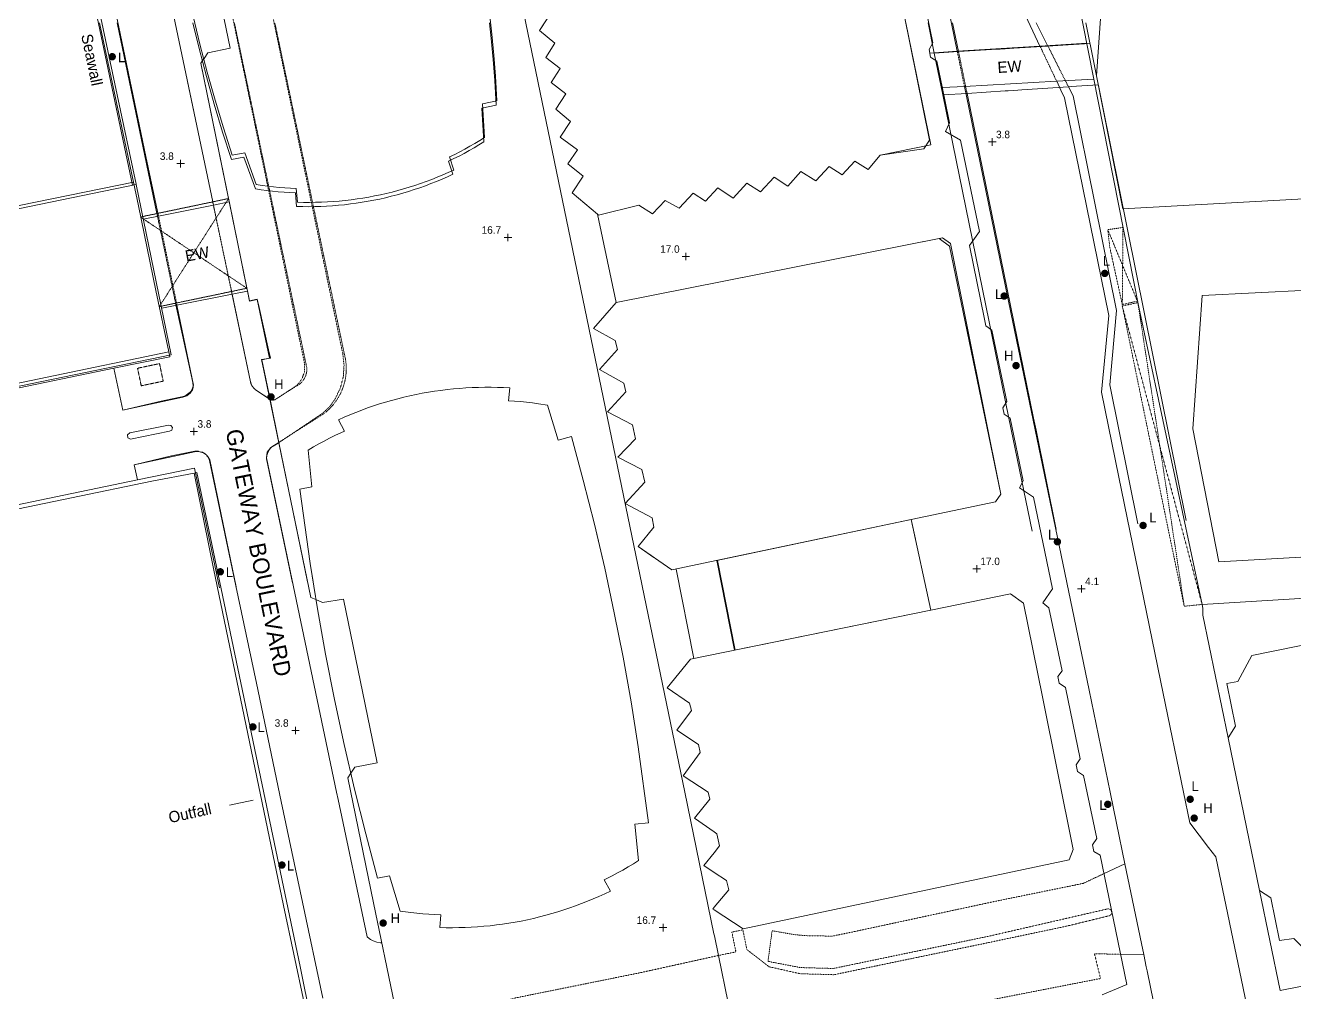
# Model space of a CAD drawing. Header units: millimetres. Extents: x 833924389 to 835767163, y 817400000 to 818811854.
# Drawn here: x 835313287 to 835482890, y 817523218 to 817652524 of the extents above; entities that cross this region are included whole.
import ezdxf
from ezdxf.enums import TextEntityAlignment as Align

# ---------------------------------------------------------------- set-up
doc = ezdxf.new("R2010")
doc.units = ezdxf.units.MM
doc.header["$LTSCALE"] = 10
doc.header["$MEASUREMENT"] = 0
for name, pattern in [('11SW4B$0$DGN Style 3', [13.253954, 9.46711, -3.786844]), ('11SW4B$0$DGN Style 5', [6.626977, 2.840133, -3.786844]), ('11SW4B$1$DGN Style 3', [2.349844, 1.67846, -0.671384]), ('11SW4B$1$DGN Style 5', [1.174922, 0.503538, -0.671384])]:
    doc.linetypes.add(name, pattern=pattern)
doc.layers.add('01_Base_Plan', color=5, linetype='Continuous', lineweight=5)
doc.styles.add('11SW4B$0$Style-ENGINEERING', font='ENGINEERING.shx')
doc.styles.add('11SW4B$0$Style-WORKING', font='WORKING.shx')

# ---------------------------------------------------------------- blocks, each defined once
blk = doc.blocks.new('11SW4B$0$SPOTHT')
at = {"layer": '01_Base_Plan', "linetype": 'Continuous', "lineweight": 13}
for p, q in [((-0.5, 0), (0.5, 0)), ((0, -0.5), (0, 0.5))]:
    blk.add_line(p, q, dxfattribs=at)
blk = doc.blocks.new('11SW4B$0$UTILP')
at = {"layer": '01_Base_Plan', "linetype": 'Continuous', "lineweight": 13}
h = blk.add_hatch(color=256, dxfattribs=at)
edge = h.paths.add_edge_path()
edge.add_arc((0, 0), 0.5, 0, 360)
blk = doc.blocks.new('11SW4B$0$UTIFH')
at = {"layer": '01_Base_Plan', "linetype": 'Continuous', "lineweight": 13}
h = blk.add_hatch(color=256, dxfattribs=at)
edge = h.paths.add_edge_path()
edge.add_arc((0, 0), 0.5, 0, 360)

msp = doc.modelspace()

# ---------------------------------------------------------------- linework, layer by layer
at = {"layer": '01_Base_Plan', "linetype": '11SW4B$1$DGN Style 5'}
for p, q in [((835457926, 817625209), (835459959, 817625522)), ((835457926, 817625209), (835459912, 817620419)), ((835459912, 817620419), (835459959, 817625522)), ((835459863, 817615206), (835459912, 817620419)), ((835459912, 817620419), (835461886, 817615657)), ((835459863, 817615206), (835461886, 817615657)), ((835461948, 817615464), (835459864, 817615012)), ((835464897, 817596188), (835461948, 817615464)), ((835459864, 817615012), (835464897, 817596188)), ((835464897, 817596188), (835470532, 817575114)), ((835468140, 817574875), (835464897, 817596188)), ((835468140, 817574875), (835470532, 817575114))]:
    msp.add_line(p, q, dxfattribs=at)
at = {"layer": '01_Base_Plan', "linetype": 'Continuous'}
for p, q in [((835400234, 817579837), (835402615, 817567877)), ((835405759, 817581004), (835408118, 817569001)), ((835343723, 817548963), (835340561, 817548299)), ((835457422, 817539135), (835460209, 817540451)), ((835459639, 817528349), (835462726, 817528297))]:
    msp.add_line(p, q, dxfattribs=at)
at = {"layer": '01_Base_Plan', "linetype": 'Continuous', "flags": 128}
for points in [[(835437809, 817649049), (835437807, 817649058), (835428784, 817693072), (835425377, 817710017), (835417738, 817747471), (835410000, 817785390), (835404439, 817812433)], [(835347983, 817808482), (835401392, 817550000), (835405298, 817531098), (835405354, 817530828), (835405900, 817528184), (835407205, 817521866), (835407673, 817519603)], [(835338412, 817628492), (835338320, 817628929), (835324875, 817692942), (835324777, 817693409)], [(835316544, 817691782), (835316612, 817691754), (835316700, 817691710), (835316786, 817691660), (835316870, 817691606), (835316953, 817691547), (835317033, 817691485), (835317110, 817691419), (835317184, 817691350), (835317253, 817691278), (835317318, 817691204), (835317377, 817691125), (835317431, 817691042), (835317481, 817690955), (835317530, 817690866), (835317577, 817690777), (835317625, 817690688), (835317688, 817690577), (835320605, 817676733), (835323432, 817663447), (835323659, 817662361), (835326395, 817649279), (835329400, 817634993), (835331069, 817627027)], [(835314845, 817691446), (835318246, 817675520), (835321054, 817662361), (835327607, 817631141)], [(835315328, 817691541), (835319333, 817672887), (835321510, 817662361), (835322346, 817658322), (835322752, 817656521), (835325544, 817643230), (835328091, 817631307)], [(835332365, 817671267), (835333176, 817670724), (835333394, 817670763), (835336138, 817671261), (835340639, 817649481), (835337675, 817648872), (835337162, 817648117)], [(835383003, 817653421), (835381997, 817651820), (835384020, 817650124), (835382828, 817648223), (835384729, 817646758), (835383564, 817644881), (835385489, 817643390), (835384191, 817641314), (835386139, 817639670), (835384739, 817637571), (835387067, 817635893), (835385774, 817633994), (835387823, 817632348), (835386370, 817630148), (835389734, 817627298), (835389888, 817627168), (835395244, 817628497), (835397076, 817627338), (835398799, 817629126), (835400633, 817628068), (835402516, 817630106), (835404170, 817629002), (835405818, 817630816), (835407873, 817629424), (835409704, 817631437), (835411535, 817630278), (835413339, 817632216), (835415170, 817631032), (835416923, 817632996), (835418905, 817631732), (835420683, 817633645), (835422413, 817632540), (835424112, 817634353), (835425895, 817633271), (835427493, 817635163), (835433334, 817636042), (835434105, 817637185), (835427242, 817671198)], [(835448867, 817649756), (835448863, 817649765), (835446622, 817654499), (835445325, 817660836), (835444123, 817667023), (835444151, 817668070), (835444500, 817669056), (835445138, 817669886), (835446011, 817670416), (835447027, 817670521), (835448590, 817670468), (835453931, 817670443), (835459358, 817670487), (835464364, 817670612), (835468387, 817670779)], [(835542158, 817579518), (835542397, 817579568), (835520371, 817647585), (835513023, 817669960), (835476210, 817667805), (835451905, 817666382), (835462076, 817614870), (835470532, 817575114)], [(835516399, 817631136), (835519747, 817648683), (835514195, 817666427), (835514192, 817666429), (835457634, 817663018), (835456434, 817645801), (835459918, 817628015), (835516399, 817631136)], [(835457188, 817522933), (835460471, 817524300), (835456918, 817541586), (835456071, 817542103), (835455876, 817542973), (835456455, 817543828), (835454696, 817552229), (835453876, 817552779), (835453691, 817553665), (835454235, 817554464), (835452274, 817564020), (835451428, 817564574), (835451249, 817565457), (835451815, 817566255), (835450069, 817574668), (835449232, 817575320), (835450520, 817577193), (835448010, 817589465), (835446118, 817590701), (835446623, 817591629), (835444883, 817600015), (835444082, 817600558), (835443897, 817601417), (835444417, 817602237), (835442441, 817611794), (835441642, 817612347), (835441457, 817613246), (835439426, 817623106), (835440778, 817624952), (835438256, 817637183), (835436256, 817638325), (835436775, 817639476), (835436098, 817642814), (835435102, 817647729), (835434367, 817648199), (835434222, 817648292), (835434052, 817649286), (835434540, 817650208), (835432644, 817659540)], [(835323200, 817652873), (835327722, 817631585)], [(835330862, 817627368), (835325544, 817652873)], [(835338321, 817628928), (835338320, 817628930), (835333291, 817652873)], [(835374538, 817636967), (835373890, 817636562), (835373235, 817636169), (835372574, 817635787), (835371906, 817635416), (835371231, 817635058), (835370551, 817634711), (835369834, 817634362), (835370413, 817632617), (835369690, 817632285), (835368961, 817631966), (835368227, 817631659), (835367487, 817631365), (835366743, 817631084), (835365994, 817630816), (835365240, 817630562), (835364482, 817630320), (835363719, 817630092), (835362953, 817629877), (835362184, 817629675), (835361410, 817629487), (835360634, 817629313), (835359855, 817629152), (835359073, 817629004), (835358289, 817628871), (835357502, 817628751), (835356713, 817628645), (835355923, 817628552), (835355131, 817628474), (835354338, 817628409), (835353544, 817628358), (835352750, 817628321), (835351954, 817628298), (835351159, 817628288), (835350363, 817628293), (835349529, 817628312), (835349371, 817630144), (835348608, 817630179), (835347846, 817630228), (835347084, 817630290), (835346324, 817630366), (835345566, 817630454), (835344809, 817630556), (835344020, 817630676), (835342496, 817634920), (835340812, 817634579), (835339641, 817638264), (835338534, 817641969), (835337492, 817645692), (835336515, 817649433), (835335680, 817652873)], [(835335707, 817653762), (835336619, 817650005), (835337596, 817646264), (835338638, 817642540), (835339745, 817638836), (835340916, 817635151), (835342600, 817635492), (835344124, 817631248), (835344913, 817631128), (835345670, 817631026), (835346428, 817630937), (835347188, 817630862), (835347950, 817630800), (835348712, 817630751), (835349475, 817630716), (835349633, 817628884), (835350467, 817628865), (835351263, 817628860), (835352058, 817628869), (835352853, 817628893), (835353648, 817628930), (835354442, 817628981), (835355235, 817629045), (835356027, 817629124), (835356817, 817629216), (835357606, 817629323), (835358393, 817629443), (835359177, 817629576), (835359959, 817629724), (835360738, 817629885), (835361514, 817630059), (835362288, 817630247), (835363057, 817630449), (835363823, 817630664), (835364586, 817630892), (835365344, 817631133), (835366098, 817631388), (835366847, 817631656), (835367591, 817631937), (835368331, 817632231), (835369065, 817632537), (835369794, 817632857), (835370517, 817633189), (835369938, 817634933), (835370655, 817635283), (835371335, 817635630), (835372010, 817635988), (835372678, 817636359), (835373339, 817636740), (835373994, 817637134), (835374642, 817637539)], [(835375283, 817652873), (835375518, 817650775), (835375782, 817647977), (835375998, 817645176), (835376189, 817641872), (835374260, 817641467), (835374538, 817636967)], [(835374642, 817637539), (835374364, 817642039), (835376293, 817642444), (835376102, 817645748), (835375886, 817648549), (835375622, 817651347), (835375309, 817654139)], [(835430932, 817652873), (835434276, 817636555), (835427493, 817635163), (835425895, 817633271), (835424112, 817634353), (835422413, 817632540), (835420683, 817633645), (835418905, 817631732), (835416923, 817632996), (835415170, 817631032), (835413339, 817632216), (835411535, 817630278), (835409704, 817631437), (835407873, 817629424), (835405818, 817630816), (835404170, 817629002), (835402516, 817630106), (835400633, 817628068), (835398799, 817629126), (835397076, 817627338), (835395244, 817628497), (835389888, 817627168), (835389734, 817627298), (835386370, 817630148), (835387823, 817632348), (835385774, 817633994), (835387067, 817635893), (835384739, 817637571), (835386139, 817639670), (835384191, 817641314), (835385489, 817643390), (835383563, 817644881), (835384729, 817646758), (835382828, 817648223), (835384020, 817650124), (835381997, 817651820), (835382659, 817652873)], [(835433907, 817652873), (835434738, 817648811), (835435881, 817643222), (835444724, 817600000)], [(835437185, 817652873), (835437976, 817649012)], [(835448366, 817652873), (835449932, 817649757), (835449941, 817649738)], [(835468419, 817586355), (835454981, 817652873)], [(835455107, 817650165), (835448863, 817649765), (835437807, 817649058), (835434131, 817648823)], [(835437976, 817649012), (835443133, 817649333), (835443545, 817649359), (835444227, 817649402), (835445351, 817649471), (835449932, 817649757), (835451909, 817649880), (835455540, 817650106)], [(835336935, 817647789), (835336718, 817647463), (835340440, 817629374), (835340440, 817629373), (835340516, 817629002), (835342880, 817617380), (835342952, 817617027), (835343236, 817615662), (835344270, 817615898), (835345890, 817608025), (835344892, 817607820), (835345976, 817602530), (835347153, 817596783), (835350972, 817578144)], [(835337162, 817648117), (835337126, 817648064), (835337060, 817647968), (835336726, 817647476), (835343246, 817615685), (835344267, 817615923), (835344515, 817614818), (835345794, 817609139), (835346046, 817608017), (835344843, 817607841), (835345318, 817605543), (835351144, 817577330), (835351419, 817576043), (835352115, 817575756)], [(835434738, 817648811), (835437976, 817649012)], [(835435818, 817644198), (835438769, 817644364), (835451085, 817645070), (835456057, 817645355)], [(835460209, 817540451), (835459085, 817545878), (835458236, 817550000), (835455421, 817563660), (835444965, 817614142), (835439037, 817643058), (835438771, 817644354)], [(835439119, 817643433), (835444204, 817643764), (835444617, 817643790), (835445359, 817643839), (835446418, 817643908), (835452667, 817644314), (835453030, 817644338), (835456658, 817644574)], [(835468901, 817545898), (835468051, 817550000), (835465313, 817563218), (835459393, 817592138), (835457070, 817603469), (835458085, 817613744), (835452144, 817642833), (835451665, 817643844), (835451094, 817645050)], [(835459081, 817614414), (835453282, 817643091), (835452667, 817644314), (835452663, 817644323)], [(835435881, 817643222), (835439119, 817643433)], [(835439119, 817643433), (835444476, 817617281)], [(835299673, 817601654), (835332782, 817608483), (835328089, 817631241), (835294980, 817624412), (835299673, 817601654)], [(835295169, 817624924), (835327722, 817631585), (835328386, 817628392), (835330739, 817617081), (835332446, 817608865), (835299900, 817602128), (835295169, 817624924)], [(835329041, 817626622), (835331069, 817627027), (835338412, 817628492), (835340531, 817628914)], [(835389734, 817627298), (835392209, 817615498)], [(835389197, 817612014), (835392112, 817610399), (835392415, 817609199), (835390008, 817606514), (835393250, 817604714), (835393527, 817603514), (835391070, 817600881), (835394416, 817599129), (835394830, 817597267), (835392453, 817594784), (835395649, 817593162), (835396067, 817591478), (835393441, 817588587), (835397022, 817586685), (835397273, 817585461), (835395173, 817582845), (835399683, 817579721), (835431662, 817586472), (835442916, 817588848), (835443628, 817589873), (835436924, 817623372), (835435821, 817624120), (835392209, 817615498), (835389197, 817612014)], [(835389197, 817612014), (835392209, 817615498), (835435378, 817624043), (835436753, 817622997), (835443628, 817589873), (835442916, 817588849), (835431662, 817586472), (835412633, 817582455)], [(835532682, 817601517), (835527172, 817619252), (835470524, 817616403), (835469283, 817598589), (835472767, 817580802), (835529206, 817583999), (835532682, 817601517)], [(835448017, 817600000), (835444476, 817617281)], [(835331499, 817614705), (835333545, 817615113), (835340914, 817616583), (835342970, 817616993)], [(835335668, 817604785), (835333361, 817615382)], [(835345976, 817602530), (835344052, 817603822), (835344028, 817603839), (835344005, 817603856), (835343982, 817603874), (835343959, 817603892), (835343937, 817603911), (835343915, 817603930), (835343893, 817603949), (835343872, 817603968), (835343851, 817603989), (835343830, 817604009), (835343810, 817604030), (835343790, 817604051), (835343770, 817604072), (835343751, 817604094), (835343732, 817604116), (835343714, 817604138), (835343695, 817604161), (835343678, 817604184), (835343661, 817604208), (835343644, 817604231), (835343627, 817604255), (835343611, 817604279), (835343596, 817604304), (835343581, 817604329), (835343566, 817604354), (835343552, 817604379), (835343538, 817604405), (835343524, 817604430), (835343512, 817604456), (835343499, 817604483), (835343487, 817604509), (835343475, 817604536), (835343464, 817604563), (835343454, 817604590), (835343444, 817604617), (835343434, 817604644), (835343425, 817604672), (835343416, 817604699), (835343408, 817604727), (835343400, 817604755), (835343393, 817604783), (835343386, 817604812), (835343377, 817604853), (835340837, 817616948)], [(835345934, 817602559), (835344052, 817603822), (835344028, 817603839), (835344005, 817603856), (835343982, 817603874), (835343959, 817603892), (835343937, 817603911), (835343915, 817603930), (835343893, 817603949), (835343872, 817603968), (835343851, 817603989), (835343830, 817604009), (835343810, 817604030), (835343790, 817604051), (835343770, 817604072), (835343751, 817604094), (835343732, 817604116), (835343714, 817604138), (835343696, 817604161), (835343678, 817604184), (835343661, 817604208), (835343644, 817604231), (835343627, 817604255), (835343611, 817604280), (835343596, 817604304), (835343581, 817604329), (835343566, 817604354), (835343552, 817604379), (835343538, 817604405), (835343524, 817604430), (835343512, 817604456), (835343499, 817604483), (835343487, 817604509), (835343476, 817604536), (835343464, 817604563), (835343454, 817604590), (835343444, 817604617), (835343434, 817604644), (835343425, 817604672), (835343416, 817604699), (835343408, 817604727), (835343400, 817604755), (835343393, 817604783), (835343386, 817604812), (835343377, 817604853), (835340914, 817616583)], [(835325128, 817606680), (835326299, 817601099), (835331436, 817602281), (835334602, 817602972), (835335284, 817603506), (835335298, 817603517), (835335311, 817603528), (835335324, 817603539), (835335337, 817603550), (835335350, 817603562), (835335362, 817603574), (835335375, 817603586), (835335387, 817603598), (835335398, 817603610), (835335410, 817603623), (835335421, 817603636), (835335433, 817603649), (835335444, 817603662), (835335454, 817603676), (835335465, 817603689), (835335475, 817603703), (835335485, 817603717), (835335495, 817603731), (835335504, 817603745), (835335514, 817603760), (835335523, 817603774), (835335532, 817603789), (835335540, 817603804), (835335548, 817603819), (835335556, 817603834), (835335564, 817603850), (835335572, 817603865), (835335579, 817603881), (835335586, 817603896), (835335593, 817603912), (835335599, 817603928), (835335605, 817603944), (835335611, 817603960), (835335617, 817603976), (835335622, 817603993), (835335627, 817604009), (835335754, 817604437), (835333545, 817615113)], [(835459081, 817614414), (835458204, 817604458), (835461959, 817585903)], [(835397285, 817581382), (835395173, 817582845), (835397273, 817585461), (835397022, 817586685), (835393441, 817588587), (835396067, 817591478), (835395649, 817593162), (835392453, 817594784), (835394830, 817597267), (835394416, 817599129), (835391070, 817600881), (835393527, 817603514), (835393250, 817604714), (835390008, 817606514), (835392415, 817609199), (835392112, 817610399), (835389197, 817612014)], [(835325128, 817606680), (835326299, 817601099)], [(835335668, 817604785), (835335721, 817604275), (835335711, 817604176), (835335695, 817604077), (835335673, 817603979), (835335644, 817603884), (835335610, 817603790), (835335293, 817603348), (835334878, 817603000), (835334332, 817602828)], [(835351724, 817578197), (835351342, 817580582), (835349981, 817590538), (835351573, 817590831), (835351080, 817595750), (835351778, 817596163), (835352483, 817596563), (835353194, 817596952), (835353913, 817597327), (835354637, 817597691), (835355914, 817598293), (835355122, 817599809), (835355890, 817600151), (835356663, 817600479), (835357443, 817600794), (835358227, 817601095), (835359017, 817601382), (835359812, 817601656), (835360611, 817601915), (835361415, 817602161), (835362223, 817602393), (835363035, 817602610), (835363850, 817602813), (835364669, 817603002), (835365491, 817603177), (835366316, 817603337), (835367144, 817603483), (835367974, 817603614), (835368807, 817603731), (835369641, 817603834), (835370477, 817603921), (835371314, 817603995), (835372152, 817604053), (835372992, 817604097), (835373832, 817604126), (835374672, 817604141), (835375513, 817604141), (835376353, 817604126), (835377193, 817604097), (835378037, 817604052), (835377839, 817602353), (835377839, 817602353), (835378648, 817602298), (835379456, 817602229), (835380262, 817602146), (835381067, 817602048), (835381870, 817601937), (835383066, 817601744), (835384492, 817597075), (835386263, 817597571)], [(835386263, 817597571), (835384492, 817597075), (835383066, 817601744), (835381870, 817601937), (835381067, 817602048), (835380262, 817602146), (835379456, 817602229), (835378648, 817602298), (835377839, 817602353), (835378037, 817604052), (835377193, 817604097), (835376353, 817604126), (835375513, 817604141), (835374672, 817604141), (835373832, 817604126), (835372992, 817604097), (835372152, 817604053), (835371314, 817603995), (835370477, 817603921), (835369641, 817603834), (835368807, 817603731), (835367974, 817603614), (835367144, 817603483), (835366316, 817603337), (835365491, 817603177), (835364669, 817603002), (835363850, 817602813), (835363035, 817602610), (835362223, 817602393), (835361415, 817602161), (835360611, 817601915), (835359812, 817601656), (835359017, 817601382), (835358227, 817601095), (835357443, 817600794), (835356663, 817600479), (835355890, 817600151), (835355122, 817599809), (835355914, 817598293), (835354637, 817597691), (835353913, 817597327), (835353194, 817596952), (835352483, 817596563), (835351778, 817596163), (835351080, 817595750), (835351573, 817590831), (835349981, 817590538), (835351342, 817580582), (835352314, 817574509), (835353393, 817568454), (835354577, 817562418), (835355866, 817556404), (835357260, 817550414), (835358759, 817544449), (835360361, 817538511), (835361943, 817538851), (835363376, 817534120), (835364775, 817533931), (835365580, 817533842), (835366387, 817533767), (835367196, 817533706), (835368005, 817533659), (835368815, 817533627), (835368666, 817531923), (835369511, 817531902), (835370351, 817531895), (835371192, 817531904), (835372032, 817531927), (835372872, 817531965), (835373710, 817532017), (835374548, 817532084), (835375385, 817532166), (835376220, 817532262), (835377053, 817532373), (835377884, 817532498), (835378713, 817532638), (835379539, 817532793), (835380362, 817532961), (835381182, 817533144), (835381999, 817533342), (835382813, 817533553), (835383622, 817533779), (835384428, 817534019), (835385229, 817534272), (835386026, 817534540), (835386818, 817534822), (835387605, 817535117), (835388386, 817535426), (835389162, 817535749), (835389933, 817536085), (835390697, 817536435), (835391455, 817536798), (835390620, 817538291), (835391703, 817538836), (835392419, 817539216), (835393128, 817539608), (835393831, 817540013), (835394526, 817540430), (835395214, 817540859), (835394738, 817545717), (835396568, 817545908), (835395177, 817556080), (835394214, 817562074), (835393147, 817568050), (835391975, 817574007), (835390699, 817579942), (835389321, 817585854), (835387839, 817591741), (835386263, 817597571)], [(835334332, 817602828), (835326299, 817601099)], [(835327241, 817598037), (835332395, 817599059), (835332744, 817599044), (835332949, 817598762), (835332856, 817598425), (835332534, 817598289), (835327334, 817597189), (835326958, 817597367), (835326913, 817597781), (835327241, 817598037)], [(835444724, 817600000), (835447810, 817584914)], [(835448017, 817600000), (835448346, 817598390), (835451049, 817585140)], [(835347138, 817596730), (835346065, 817596085), (835345598, 817595464), (835345504, 817594693), (835354877, 817550000), (835355076, 817549055), (835358949, 817530679), (835359205, 817530474), (835359405, 817530326), (835359567, 817530242), (835359756, 817530155), (835360256, 817529983), (835360738, 817529888), (835360916, 817529866)], [(835347153, 817596783), (835346234, 817596197), (835346206, 817596173), (835346179, 817596148), (835346152, 817596122), (835346126, 817596096), (835346100, 817596070), (835346075, 817596043), (835346050, 817596016), (835346026, 817595988), (835346002, 817595960), (835345979, 817595932), (835345956, 817595903), (835345933, 817595874), (835345912, 817595844), (835345890, 817595814), (835345869, 817595784), (835345849, 817595753), (835345829, 817595722), (835345810, 817595690), (835345792, 817595659), (835345774, 817595626), (835345756, 817595594), (835345739, 817595561), (835345723, 817595528), (835345707, 817595495), (835345692, 817595461), (835345677, 817595428), (835345663, 817595394), (835345650, 817595359), (835345637, 817595325), (835345624, 817595290), (835345613, 817595255), (835345602, 817595220), (835345591, 817595185), (835345582, 817595149), (835345573, 817595113), (835345564, 817595077), (835345556, 817595041), (835345549, 817595005), (835345542, 817594969), (835345536, 817594933), (835345531, 817594896), (835345526, 817594860), (835345522, 817594823), (835345518, 817594786), (835345516, 817594750), (835345513, 817594713), (835345512, 817594676), (835345511, 817594639), (835345511, 817594570), (835349001, 817578006)], [(835386263, 817597571), (835387839, 817591741), (835389321, 817585854), (835390474, 817580906)], [(835353014, 817522476), (835350311, 817535297), (835350000, 817536774), (835347475, 817548754), (835344152, 817564599), (835341108, 817579089), (835337908, 817594349), (835337752, 817594712), (835337734, 817594738), (835337552, 817595001), (835337542, 817595015), (835337532, 817595029), (835337522, 817595043), (835337512, 817595056), (835337501, 817595069), (835337490, 817595082), (835337479, 817595095), (835337467, 817595108), (835337456, 817595120), (835337444, 817595133), (835337432, 817595145), (835337420, 817595156), (835337407, 817595168), (835337395, 817595180), (835337382, 817595191), (835337369, 817595202), (835337356, 817595213), (835337342, 817595223), (835337329, 817595233), (835337315, 817595243), (835337301, 817595253), (835337287, 817595263), (835337273, 817595272), (835337258, 817595281), (835337244, 817595290), (835337229, 817595299), (835337214, 817595307), (835337199, 817595315), (835337184, 817595323), (835337169, 817595331), (835337154, 817595338), (835337138, 817595345), (835337123, 817595352), (835337107, 817595359), (835337091, 817595365), (835337075, 817595371), (835337059, 817595377), (835337043, 817595382), (835337027, 817595387), (835336417, 817595577), (835336414, 817595578), (835336411, 817595579), (835336407, 817595580), (835336404, 817595581), (835336401, 817595582), (835336397, 817595583), (835336394, 817595584), (835336391, 817595585), (835336387, 817595586), (835336384, 817595587), (835336381, 817595588), (835336377, 817595589), (835336374, 817595590), (835336371, 817595590), (835336367, 817595591), (835336364, 817595592), (835336361, 817595593), (835336357, 817595594), (835336354, 817595595), (835336350, 817595595), (835336347, 817595596), (835336344, 817595597), (835336340, 817595598), (835336337, 817595599), (835336333, 817595599), (835336330, 817595600), (835336327, 817595601), (835336323, 817595601), (835336320, 817595602), (835336316, 817595603), (835336313, 817595603), (835336310, 817595604), (835336306, 817595605), (835336303, 817595605), (835336299, 817595606), (835336296, 817595607), (835336293, 817595607), (835336289, 817595608), (835336286, 817595609), (835336282, 817595609), (835336279, 817595610), (835336275, 817595610), (835336272, 817595611), (835336269, 817595611), (835336265, 817595612), (835336262, 817595612), (835336258, 817595613), (835336255, 817595613), (835336251, 817595614), (835336248, 817595614), (835336245, 817595614), (835336241, 817595615), (835336238, 817595615), (835336234, 817595616), (835336231, 817595616), (835336227, 817595617), (835336224, 817595617), (835336220, 817595617), (835336217, 817595618), (835336213, 817595618), (835336210, 817595618), (835336207, 817595619), (835336203, 817595619), (835336200, 817595619), (835336196, 817595620), (835336193, 817595620), (835336189, 817595620), (835336186, 817595620), (835336182, 817595620), (835336179, 817595621), (835336175, 817595621), (835336172, 817595621), (835336168, 817595621), (835336165, 817595621), (835336162, 817595622), (835336158, 817595622), (835336155, 817595622), (835336151, 817595622), (835336148, 817595622), (835336144, 817595622), (835336141, 817595622), (835336137, 817595622), (835336134, 817595622), (835336130, 817595622), (835336127, 817595622), (835336123, 817595623), (835336120, 817595623), (835336116, 817595623), (835336113, 817595623), (835336109, 817595622), (835336106, 817595622), (835336103, 817595622), (835336099, 817595622), (835336096, 817595622), (835336092, 817595622), (835336089, 817595622), (835336085, 817595622), (835336082, 817595622), (835336078, 817595622), (835336075, 817595622), (835336071, 817595621), (835336068, 817595621), (835336064, 817595621), (835336061, 817595621), (835336057, 817595621), (835336054, 817595620), (835336050, 817595620), (835336047, 817595620), (835336044, 817595620), (835336040, 817595619), (835336037, 817595619), (835336033, 817595619), (835336030, 817595619), (835336026, 817595618), (835336023, 817595618), (835336019, 817595618), (835336016, 817595617), (835336012, 817595617), (835336009, 817595617), (835336006, 817595616), (835336002, 817595616), (835335999, 817595615), (835335995, 817595615), (835335992, 817595614), (835335988, 817595614), (835335985, 817595614), (835335981, 817595613), (835335978, 817595613), (835335975, 817595612), (835335971, 817595612), (835335968, 817595611), (835335964, 817595611), (835335961, 817595610), (835335957, 817595610), (835335954, 817595609), (835335951, 817595608), (835335947, 817595608), (835335944, 817595607), (835335940, 817595607), (835335937, 817595606), (835335933, 817595605), (835335930, 817595605), (835335927, 817595604), (835335923, 817595603), (835335920, 817595603), (835335916, 817595602), (835332798, 817594962), (835327832, 817593791), (835328258, 817591762)], [(835335890, 817595535), (835327832, 817593791)], [(835335890, 817595535), (835336394, 817595559), (835336938, 817595453), (835337401, 817595167), (835337475, 817595100), (835337545, 817595029), (835337611, 817594953), (835337912, 817594447)], [(835327832, 817593791), (835328257, 817591763)], [(835341445, 817577478), (835337912, 817594447)], [(835281941, 817581575), (835308679, 817587146), (835330188, 817591570), (835335824, 817592646)], [(835369296, 817432944), (835369510, 817433224), (835366548, 817447160), (835365620, 817451093), (835362931, 817464032), (835359897, 817477874), (835356511, 817494511), (835353769, 817507671), (835353908, 817507744), (835352936, 817512470), (835350606, 817523794), (835350000, 817526697), (835336205, 817592737), (835335824, 817592646)], [(835335824, 817592646), (835338439, 817579930), (835344235, 817552038), (835347799, 817534874), (835350533, 817521860), (835352504, 817512399), (835353501, 817507614), (835353165, 817507542), (835358337, 817482920), (835361384, 817468507), (835363946, 817456239), (835365622, 817448643), (835366257, 817447093), (835367083, 817442936), (835369157, 817433575), (835369296, 817432944), (835368684, 817432288)], [(835408023, 817568982), (835405681, 817580987), (835431662, 817586472), (835434279, 817574347), (835408023, 817568982)], [(835431662, 817586472), (835432233, 817583825)], [(835470532, 817575114), (835541648, 817579487), (835542158, 817579518)], [(835409183, 817531741), (835452750, 817540988), (835453292, 817542346), (835449184, 817562753), (835446667, 817575261), (835444914, 817576520), (835434279, 817574347)], [(835352115, 817575756), (835353011, 817575387), (835355776, 817575820), (835360273, 817553937), (835357315, 817553358), (835356767, 817552535)], [(835470532, 817575114), (835470633, 817574619), (835470611, 817573695), (835473990, 817557300), (835478194, 817536862), (835480965, 817523501), (835501113, 817527481)], [(835434279, 817574347), (835402174, 817567786), (835399026, 817563951), (835402033, 817561902), (835402290, 817560932), (835400332, 817558312), (835403226, 817556393), (835403455, 817555322), (835401165, 817552203), (835404525, 817550019), (835404732, 817549075), (835402711, 817546558), (835405333, 817544697), (835405666, 817544460), (835406060, 817542827), (835405333, 817541921), (835403960, 817540211), (835405333, 817539299), (835406969, 817538213), (835407270, 817536962), (835405333, 817534623), (835405146, 817534397), (835405333, 817534274), (835409183, 817531741)], [(835491894, 817571268), (835477191, 817568297), (835475289, 817564799), (835473820, 817564523), (835474990, 817558840), (835473990, 817557300), (835478194, 817536862), (835479710, 817535870), (835480879, 817530182), (835482775, 817530443)], [(835356767, 817552535), (835356371, 817551940), (835359813, 817535211), (835362605, 817521674), (835364470, 817512627), (835364933, 817510260)], [(835468901, 817545898), (835471398, 817542606), (835472360, 817541362), (835477836, 817515055), (835482873, 817490383), (835482156, 817487317), (835481477, 817484971), (835482383, 817480028), (835482703, 817479236), (835483161, 817478420), (835484621, 817476585)], [(835462726, 817528297), (835462422, 817529766), (835460209, 817540451)], [(835482775, 817530443), (835485308, 817527922)], [(835462726, 817528297), (835463064, 817526662), (835463176, 817526125), (835465726, 817513702), (835466222, 817511284), (835467693, 817503540), (835468415, 817500000)]]:
    msp.add_lwpolyline(points, dxfattribs=at)
at = {"layer": '01_Base_Plan', "linetype": '11SW4B$1$DGN Style 5', "flags": 128}
for points in [[(835318775, 817734818), (835328037, 817730479), (835328146, 817730410), (835328254, 817730339), (835328360, 817730266), (835328466, 817730192), (835328570, 817730115), (835328672, 817730037), (835328773, 817729957), (835328873, 817729876), (835328971, 817729792), (835329068, 817729707), (835329164, 817729621), (835329257, 817729532), (835329350, 817729442), (835329440, 817729350), (835329529, 817729257), (835329617, 817729162), (835329703, 817729066), (835329787, 817728968), (835329869, 817728869), (835329950, 817728769), (835330028, 817728667), (835330105, 817728563), (835330181, 817728459), (835330254, 817728352), (835330326, 817728245), (835330395, 817728137), (835330463, 817728027), (835330529, 817727916), (835330593, 817727804), (835330654, 817727691), (835330714, 817727577), (835330772, 817727462), (835330828, 817727346), (835330882, 817727229), (835330934, 817727111), (835330984, 817726992), (835331031, 817726872), (835331077, 817726751), (835331120, 817726630), (835331162, 817726508), (835331201, 817726385), (835331238, 817726261), (835331273, 817726137), (835331305, 817726013), (835331336, 817725887), (835331364, 817725762), (835331390, 817725635), (835331414, 817725509), (835331436, 817725382), (835331456, 817725254), (835331484, 817725037), (835334161, 817712273), (835337322, 817697204), (835337361, 817697020), (835355707, 817608581)], [(835320055, 817728612), (835324974, 817726388), (835325024, 817726345), (835325074, 817726301), (835325123, 817726256), (835325172, 817726210), (835325219, 817726163), (835325266, 817726116), (835325312, 817726067), (835325357, 817726018), (835325401, 817725968), (835325444, 817725918), (835325486, 817725867), (835325528, 817725814), (835325568, 817725762), (835325608, 817725708), (835325647, 817725654), (835325684, 817725599), (835325721, 817725544), (835325757, 817725488), (835325792, 817725431), (835325826, 817725373), (835325858, 817725316), (835325890, 817725257), (835325921, 817725198), (835325951, 817725138), (835325979, 817725078), (835326007, 817725018), (835326034, 817724957), (835326059, 817724895), (835326083, 817724833), (835326107, 817724771), (835326129, 817724708), (835326150, 817724645), (835326170, 817724582), (835326189, 817724518), (835326207, 817724454), (835326224, 817724389), (835326239, 817724325), (835326254, 817724260), (835326267, 817724194), (835326279, 817724129), (835326290, 817724063), (835326306, 817723951), (835327996, 817715894), (835328492, 817713530), (835332790, 817693046), (835333141, 817691372), (835333203, 817691074), (835350601, 817607277), (835350581, 817606209), (835350214, 817605205), (835349820, 817604719), (835349541, 817604375), (835347346, 817602940), (835346675, 817602501), (835346475, 817602437), (835346463, 817602434), (835346451, 817602433), (835346438, 817602431), (835346426, 817602430), (835346413, 817602428), (835346209, 817602459), (835346013, 817602509), (835346002, 817602515), (835345991, 817602522), (835345976, 817602531), (835345934, 817602559)], [(835451094, 817645050), (835451085, 817645070), (835449153, 817649152), (835448867, 817649756)], [(835437809, 817649049), (835437931, 817648453), (835438769, 817644364), (835438771, 817644354)], [(835340914, 817616583), (835340837, 817616948), (835340836, 817616952), (835340463, 817618726), (835340397, 817619045), (835338872, 817626303), (835338773, 817626773), (835338412, 817628492)], [(835331069, 817627027), (835331511, 817624915), (835331995, 817622603), (835333106, 817617233), (835333545, 817615113)], [(835459863, 817615206), (835458201, 817622810), (835457920, 817625208), (835457926, 817625209)], [(835459864, 817615012), (835462331, 817602996), (835465930, 817585502), (835468140, 817574875)], [(835347138, 817596730), (835347335, 817596848), (835350961, 817599300), (835353004, 817600681), (835353930, 817601531), (835354658, 817602555), (835355363, 817604017), (835355772, 817605588), (835355869, 817607087), (835355707, 817608581)], [(835457422, 817539135), (835454641, 817537820), (835442846, 817535416), (835423634, 817531287), (835421099, 817530769), (835417730, 817530829), (835416243, 817530951), (835413067, 817531479), (835412521, 817527393), (835416882, 817526566), (835421257, 817526445), (835430656, 817528402), (835442040, 817530763), (835457844, 817534397), (835457852, 817534399), (835457860, 817534401), (835457868, 817534403), (835457876, 817534405), (835457884, 817534407), (835457893, 817534408), (835457901, 817534410), (835457909, 817534411), (835457917, 817534412), (835457925, 817534413), (835457933, 817534414), (835457942, 817534415), (835457950, 817534415), (835457958, 817534416), (835457966, 817534416), (835457974, 817534416), (835457983, 817534416), (835457991, 817534416), (835457999, 817534415), (835458007, 817534415), (835458016, 817534414), (835458024, 817534414), (835458032, 817534413), (835458040, 817534412), (835458048, 817534411), (835458057, 817534409), (835458065, 817534408), (835458073, 817534406), (835458081, 817534405), (835458089, 817534403), (835458097, 817534401), (835458105, 817534399), (835458113, 817534396), (835458121, 817534394), (835458128, 817534391), (835458136, 817534389), (835458144, 817534386), (835458152, 817534383), (835458159, 817534380), (835458167, 817534376), (835458174, 817534373), (835458182, 817534370), (835458189, 817534366), (835458197, 817534362), (835458204, 817534359), (835458211, 817534354), (835458218, 817534350), (835458225, 817534346), (835458232, 817534342), (835458239, 817534337), (835458246, 817534333), (835458253, 817534328), (835458259, 817534323), (835458266, 817534318), (835458273, 817534313), (835458279, 817534308), (835458285, 817534303), (835458292, 817534297), (835458298, 817534292), (835458304, 817534286), (835458310, 817534280), (835458315, 817534274), (835458321, 817534269), (835458327, 817534263), (835458332, 817534256), (835458338, 817534250), (835458343, 817534244), (835458348, 817534238), (835458353, 817534231), (835458358, 817534225), (835458363, 817534218), (835458368, 817534211), (835458373, 817534204), (835458377, 817534197), (835458381, 817534190), (835458386, 817534183), (835458390, 817534176), (835458394, 817534169), (835458398, 817534162), (835458401, 817534154), (835458405, 817534147), (835458409, 817534140), (835458412, 817534132), (835458415, 817534124), (835458418, 817534117), (835458421, 817534109), (835458424, 817534101), (835458427, 817534093), (835458429, 817534086), (835458432, 817534078), (835458434, 817534070), (835458436, 817534062), (835458438, 817534054), (835458440, 817534046), (835458442, 817534038), (835458443, 817534030), (835458445, 817534022), (835458446, 817534013), (835458447, 817534005), (835458448, 817533997), (835458449, 817533989), (835458450, 817533981), (835458451, 817533973), (835458451, 817533964), (835458451, 817533956), (835458452, 817533948), (835458452, 817533940), (835458452, 817533931), (835458451, 817533923), (835458451, 817533915), (835458450, 817533907), (835458450, 817533898), (835458449, 817533890), (835458448, 817533882), (835458447, 817533874), (835458445, 817533866), (835458444, 817533858), (835458443, 817533850), (835458441, 817533841), (835458439, 817533833), (835458437, 817533825), (835458435, 817533818), (835458433, 817533810), (835458430, 817533802), (835458428, 817533794), (835458425, 817533786), (835458422, 817533778), (835458420, 817533771), (835458416, 817533763), (835458413, 817533755), (835458410, 817533748), (835458407, 817533740), (835458403, 817533733), (835458399, 817533725), (835458395, 817533718), (835458391, 817533711), (835458387, 817533704), (835458383, 817533697), (835458379, 817533690), (835458374, 817533683), (835458370, 817533676), (835458365, 817533669), (835458360, 817533662), (835458355, 817533656), (835458350, 817533649), (835458345, 817533643), (835458340, 817533636), (835458335, 817533630), (835458329, 817533624), (835458324, 817533618), (835458318, 817533612), (835458312, 817533606), (835458306, 817533600), (835458300, 817533595), (835458294, 817533589), (835458288, 817533584), (835458282, 817533578), (835458275, 817533573), (835458269, 817533568), (835458262, 817533563), (835458256, 817533558), (835458249, 817533553), (835458242, 817533549), (835458235, 817533544), (835458228, 817533540), (835458221, 817533535), (835458214, 817533531), (835458207, 817533527), (835458200, 817533523), (835458192, 817533520), (835458185, 817533516), (835458177, 817533512), (835458170, 817533509), (835458162, 817533506), (835458155, 817533502), (835458147, 817533500), (835458139, 817533497), (835458132, 817533494), (835458124, 817533491), (835458116, 817533489), (835458108, 817533487), (835458100, 817533484), (835458092, 817533482), (835458084, 817533480), (835458076, 817533478), (835458068, 817533477), (835458060, 817533475), (835458052, 817533474), (835458044, 817533473), (835458035, 817533472), (835452428, 817532104), (835446049, 817530760), (835442121, 817529933), (835430737, 817527572), (835421338, 817525615), (835416830, 817525740), (835412666, 817526676), (835409702, 817528969), (835409157, 817531614), (835407688, 817531311), (835408233, 817528666), (835405900, 817528184), (835403005, 817527545), (835395742, 817525942), (835378502, 817522453), (835377022, 817521971), (835364398, 817519331), (835364303, 817519363), (835364205, 817519391), (835364107, 817519418), (835364008, 817519445), (835363910, 817519473), (835363814, 817519503), (835363720, 817519537), (835363630, 817519577), (835363544, 817519622), (835363462, 817519675), (835363382, 817519734), (835363304, 817519799), (835363229, 817519868), (835363156, 817519940), (835363087, 817520017), (835363023, 817520096), (835362962, 817520178), (835362907, 817520261), (835362890, 817520289), (835362857, 817520345), (835362815, 817520433), (835362778, 817520524), (835362748, 817520620), (835362722, 817520718), (835362701, 817520818), (835362684, 817520919), (835362670, 817521020), (835362658, 817521121), (835362647, 817521220), (835362636, 817521321), (835362624, 817521424), (835362613, 817521528), (835362606, 817521633), (835362605, 817521674)], [(835422370, 817518362), (835456954, 817525106), (835456503, 817526951), (835456148, 817528409), (835459639, 817528349)]]:
    msp.add_lwpolyline(points, dxfattribs=at)
at = {"layer": '01_Base_Plan', "linetype": '11SW4B$0$DGN Style 5', "flags": 128}
for points in [[(835341217, 817652873), (835350892, 817606752), (835350895, 817606708), (835350897, 817606664), (835350898, 817606619), (835350899, 817606575), (835350898, 817606531), (835350897, 817606487), (835350896, 817606442), (835350893, 817606398), (835350890, 817606354), (835350885, 817606310), (835350881, 817606266), (835350875, 817606222), (835350868, 817606178), (835350861, 817606134), (835350853, 817606091), (835350844, 817606047), (835350835, 817606004), (835350825, 817605961), (835350814, 817605918), (835350802, 817605875), (835350790, 817605833), (835350776, 817605790), (835350762, 817605748), (835350748, 817605706), (835350732, 817605665), (835350716, 817605624), (835350699, 817605583), (835350682, 817605542), (835350663, 817605502), (835350644, 817605462), (835350625, 817605422), (835350604, 817605383), (835350583, 817605344), (835350562, 817605305), (835350539, 817605267), (835350516, 817605229), (835350492, 817605191), (835350468, 817605154), (835350443, 817605118), (835350417, 817605082), (835350391, 817605046), (835350364, 817605011), (835350337, 817604976), (835350309, 817604942), (835350280, 817604908), (835350251, 817604875), (835350221, 817604842), (835350190, 817604810), (835350159, 817604778), (835350128, 817604747), (835350096, 817604716), (835350063, 817604686), (835350030, 817604657), (835349996, 817604628), (835349962, 817604600), (835349928, 817604572), (835349893, 817604545), (835349857, 817604519), (835349821, 817604493), (835349785, 817604468), (835349748, 817604443), (835349710, 817604419), (835349673, 817604396), (835349634, 817604373), (835349596, 817604351), (835349557, 817604330), (835349518, 817604310), (835349447, 817604275), (835346822, 817602602), (835346812, 817602594), (835346803, 817602586), (835346793, 817602578), (835346783, 817602571), (835346773, 817602563), (835346762, 817602556), (835346752, 817602549), (835346742, 817602542), (835346731, 817602535), (835346720, 817602528), (835346710, 817602522), (835346699, 817602516), (835346688, 817602510), (835346677, 817602504), (835346665, 817602498), (835346654, 817602493), (835346643, 817602488), (835346631, 817602483), (835346620, 817602478), (835346608, 817602473), (835346596, 817602469), (835346584, 817602465), (835346573, 817602461), (835346561, 817602457), (835346549, 817602453), (835346536, 817602450), (835346524, 817602447), (835346512, 817602444), (835346500, 817602441), (835346488, 817602439), (835346475, 817602437), (835346463, 817602434), (835346451, 817602433), (835346438, 817602431), (835346426, 817602429), (835346413, 817602428), (835346401, 817602427), (835346388, 817602427), (835346376, 817602426), (835346363, 817602426), (835346351, 817602426), (835346338, 817602426), (835346325, 817602426), (835346313, 817602426), (835346300, 817602427), (835346288, 817602428), (835346275, 817602429), (835346263, 817602431), (835346251, 817602432), (835346238, 817602434), (835346226, 817602436), (835346213, 817602439), (835346201, 817602441), (835346189, 817602444), (835346177, 817602447), (835346165, 817602450), (835346153, 817602453), (835346140, 817602457), (835346129, 817602460), (835346117, 817602464), (835346105, 817602469), (835346093, 817602473), (835346081, 817602478), (835346070, 817602482), (835346058, 817602487), (835346047, 817602493), (835346036, 817602498), (835346024, 817602504), (835346013, 817602509), (835346002, 817602515), (835345991, 817602521), (835345976, 817602530)], [(835346622, 817652873), (835356069, 817607838), (835356089, 817607708), (835356107, 817607578), (835356122, 817607448), (835356135, 817607317), (835356146, 817607186), (835356154, 817607054), (835356160, 817606923), (835356164, 817606792), (835356166, 817606660), (835356165, 817606529), (835356162, 817606397), (835356157, 817606266), (835356149, 817606135), (835356139, 817606004), (835356127, 817605873), (835356112, 817605742), (835356096, 817605612), (835356077, 817605482), (835356055, 817605352), (835356032, 817605223), (835356006, 817605094), (835355978, 817604965), (835355947, 817604837), (835355915, 817604710), (835355880, 817604583), (835355843, 817604457), (835355804, 817604332), (835355763, 817604207), (835355719, 817604083), (835355674, 817603960), (835355626, 817603837), (835355576, 817603715), (835355524, 817603595), (835355470, 817603475), (835355413, 817603356), (835355355, 817603238), (835355295, 817603122), (835355232, 817603006), (835355168, 817602891), (835355102, 817602778), (835355033, 817602665), (835354963, 817602554), (835354891, 817602445), (835354891, 817602445), (835354817, 817602336), (835354741, 817602229), (835354663, 817602123), (835354583, 817602018), (835354501, 817601915), (835354418, 817601813), (835354333, 817601713), (835354246, 817601614), (835354158, 817601517), (835354067, 817601422), (835353976, 817601328), (835353882, 817601235), (835353787, 817601144), (835353690, 817601055), (835353592, 817600968), (835353493, 817600882), (835353391, 817600798), (835353289, 817600716), (835353090, 817600566), (835347153, 817596783)], [(835452663, 817644323), (835449941, 817649738)], [(835437976, 817649012), (835439119, 817643433)], [(835340837, 817616948), (835340836, 817616952), (835340396, 817619045), (835338773, 817626773), (835338321, 817628928)], [(835333361, 817615382), (835333360, 817615385), (835332897, 817617609), (835331331, 817625121), (835330863, 817627367), (835330862, 817627368)]]:
    msp.add_lwpolyline(points, dxfattribs=at)
at = {"layer": '01_Base_Plan', "linetype": '11SW4B$0$DGN Style 3', "flags": 128}
for points in [[(835328666, 817626907), (835330863, 817627367), (835338320, 817628930), (835340440, 817629374), (835340441, 817629375)], [(835331177, 817614927), (835332897, 817617609), (835335795, 817622129), (835338773, 817626773), (835340440, 817629373), (835340441, 817629375)], [(835328666, 817626907), (835331331, 817625121), (835335795, 817622129), (835340396, 817619045), (835342880, 817617380)], [(835331177, 817614927), (835333360, 817615385), (835340836, 817616952), (835342880, 817617380)]]:
    msp.add_lwpolyline(points, dxfattribs=at)
at = {"layer": '01_Base_Plan', "flags": 128}
for points in [[(835332446, 817608865), (835332581, 817608224), (835325128, 817606680), (835250000, 817591111)], [(835302141, 817586319), (835328257, 817591763), (835335883, 817593352), (835339230, 817577323)]]:
    msp.add_lwpolyline(points, dxfattribs=at)
at = {"layer": '01_Base_Plan', "linetype": '11SW4B$1$DGN Style 3', "flags": 128}
msp.add_lwpolyline([(835331210, 817607306), (835328274, 817606691), (835328766, 817604344), (835331702, 817604959), (835331210, 817607306)], dxfattribs=at)

# ---------------------------------------------------------------- block references
at = {"layer": '01_Base_Plan', "linetype": 'Continuous', "xscale": 1000, "yscale": 1000, "zscale": 1000}
for name, p in [('11SW4B$0$UTILP', (835324894, 817648339)), ('11SW4B$0$SPOTHT', (835442494, 817636941, 3800)), ('11SW4B$0$SPOTHT', (835334035, 817634041, 3800)), ('11SW4B$0$SPOTHT', (835377777, 817624169, 16700)), ('11SW4B$0$SPOTHT', (835401549, 817621621, 17000)), ('11SW4B$0$UTILP', (835457524, 817619367)), ('11SW4B$0$UTILP', (835444082, 817616340)), ('11SW4B$0$UTIFH', (835445667, 817607040)), ('11SW4B$0$UTIFH', (835346107, 817602859)), ('11SW4B$0$SPOTHT', (835335790, 817598243, 3800)), ('11SW4B$0$UTILP', (835462642, 817585669)), ('11SW4B$0$UTILP', (835451194, 817583495)), ('11SW4B$0$UTILP', (835339333, 817579478)), ('11SW4B$0$SPOTHT', (835440404, 817579870, 17000)), ('11SW4B$0$SPOTHT', (835454399, 817577204, 4100)), ('11SW4B$0$UTILP', (835343688, 817558745)), ('11SW4B$0$SPOTHT', (835349376, 817558263, 3800)), ('11SW4B$0$UTILP', (835468932, 817549071)), ('11SW4B$0$UTILP', (835457923, 817548393)), ('11SW4B$0$UTILP', (835457923, 817548393)), ('11SW4B$0$UTIFH', (835469469, 817546548)), ('11SW4B$0$UTILP', (835347569, 817540276)), ('11SW4B$0$UTIFH', (835361094, 817532520)), ('11SW4B$0$SPOTHT', (835398497, 817531911, 16700))]:
    msp.add_blockref(name, p, dxfattribs=at)

# ---------------------------------------------------------------- texts
at = {"layer": '01_Base_Plan', "linetype": 'Continuous', "style": '11SW4B$0$Style-WORKING'}
for s, height, rotation, p in [('Seawall', 1500, 281.74838, (835320731, 817651208)), ('EW', 1500, 3.60127, (835443231, 817646150)), ('EW', 1500, 10.823, (835334800, 817620927)), ('GATEWAY BOULEVARD', 2200, 281.46218, (835340036, 817598311)), ('Outfall', 1500, 12.52881, (835332603, 817545865))]:
    msp.add_text(s, height=height, rotation=rotation, dxfattribs=at).set_placement(p)
at = {"layer": '01_Base_Plan', "linetype": 'Continuous'}
for s, height, style, p in [('L', 1300, '11SW4B$0$Style-WORKING', (835325669, 817647598)), ('3.8', 1000, '11SW4B$0$Style-ENGINEERING', (835442994, 817637441, 3800)), ('L', 1300, '11SW4B$0$Style-WORKING', (835457266, 817620411)), ('L', 1300, '11SW4B$0$Style-WORKING', (835442841, 817615927)), ('H', 1300, '11SW4B$0$Style-WORKING', (835444066, 817607723)), ('H', 1300, '11SW4B$0$Style-WORKING', (835346528, 817603906)), ('3.8', 1000, '11SW4B$0$Style-ENGINEERING', (835336290, 817598743, 3800)), ('L', 1300, '11SW4B$0$Style-WORKING', (835463463, 817586069)), ('L', 1300, '11SW4B$0$Style-WORKING', (835449942, 817583791)), ('L', 1300, '11SW4B$0$Style-WORKING', (835340066, 817578790)), ('17.0', 1000, '11SW4B$0$Style-ENGINEERING', (835440904, 817580370, 17000)), ('4.1', 1000, '11SW4B$0$Style-ENGINEERING', (835454899, 817577704, 4100)), ('L', 1300, '11SW4B$0$Style-WORKING', (835344306, 817558057)), ('L', 1300, '11SW4B$0$Style-WORKING', (835469117, 817550157)), ('L', 1300, '11SW4B$0$Style-WORKING', (835456805, 817547645)), ('H', 1300, '11SW4B$0$Style-WORKING', (835470693, 817547236)), ('L', 1300, '11SW4B$0$Style-WORKING', (835348233, 817539537)), ('H', 1300, '11SW4B$0$Style-WORKING', (835362094, 817532520))]:
    msp.add_text(s, height=height, dxfattribs=dict(at, style=style)).set_placement(p)
at = {"layer": '01_Base_Plan', "linetype": 'Continuous', "style": '11SW4B$0$Style-ENGINEERING'}
for s, p in [('3.8', (835333118, 817634541, 3800)), ('16.7', (835376860, 817624669, 16700)), ('17.0', (835400712, 817622121, 17000)), ('3.8', (835348459, 817558763, 3800)), ('16.7', (835397580, 817532411, 16700))]:
    msp.add_text(s, height=1000, dxfattribs=at).set_placement(p, align=Align.RIGHT)

doc.saveas('drawing.dxf')
